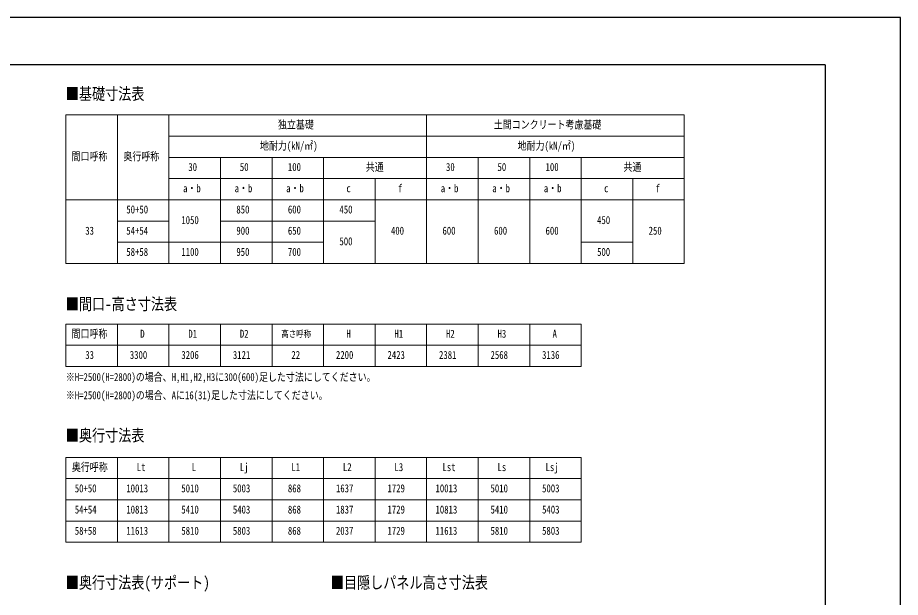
# Model space of a CAD drawing. Units: millimetres, scale not verified. Extents: x -16820 to 16820, y -11880 to 11880.
# Drawn here: x 2261 to 16820, y 2318 to 11880 of the extents above; entities that cross this region are included whole.
import ezdxf
from ezdxf.enums import TextEntityAlignment as Align

# ---------------------------------------------------------------- set-up
doc = ezdxf.new("R2010")
doc.units = ezdxf.units.MM
doc.header["$LTSCALE"] = 60
doc.layers.add('0-1_TABLE1', color=7, linetype='Continuous', lineweight=18)
doc.layers.add('0-2_USER1', color=3, linetype='Continuous')
doc.layers.add('0-8_YKK_ZWAK', color=7, linetype='Continuous')
doc.styles.add('ＭＳ ゴシック', font='')
doc.styles.get('ＭＳ ゴシック').set_extended_font_data('MS Gothic')

msp = doc.modelspace()

# ---------------------------------------------------------------- linework, layer by layer
at = {"layer": '0-1_TABLE1'}
for p, q in [((3056.34, 10275.46), (13256.34, 10275.46)), ((3056.34, 10275.46), (3056.34, 7825.46)), ((3906.34, 10275.46), (3906.34, 7825.46)), ((9006.34, 10275.46), (9006.34, 7825.46)), ((4756.34, 9925.46), (13256.34, 9925.46)), ((4756.34, 9575.46), (13256.34, 9575.46)), ((5606.34, 9575.46), (5606.34, 7825.46)), ((6456.34, 9575.46), (6456.34, 7825.46)), ((7306.34, 9575.46), (7306.34, 7825.46)), ((9856.34, 9575.46), (9856.34, 7825.46)), ((10706.34, 9575.46), (10706.34, 7825.46)), ((11556.34, 9575.46), (11556.34, 7825.46)), ((4756.34, 9225.46), (13256.34, 9225.46)), ((8156.34, 9225.46), (8156.34, 7825.46)), ((12406.34, 9225.46), (12406.34, 7825.46)), ((3056.34, 8875.46), (13256.34, 8875.46)), ((3906.34, 8525.46), (4756.34, 8525.46)), ((5606.34, 8525.46), (8156.34, 8525.46)), ((3906.34, 8175.46), (7306.34, 8175.46)), ((11556.34, 8175.46), (12406.34, 8175.46)), ((3056.34, 6825.46), (11556.34, 6825.46)), ((3056.34, 6825.46), (3056.34, 6125.46)), ((3906.34, 6825.46), (3906.34, 6125.46)), ((4756.34, 6825.46), (4756.34, 6125.46)), ((5606.34, 6825.46), (5606.34, 6125.46)), ((6456.34, 6825.46), (6456.34, 6125.46)), ((7306.34, 6825.46), (7306.34, 6125.46)), ((8156.34, 6825.46), (8156.34, 6125.46)), ((9006.34, 6825.46), (9006.34, 6125.46)), ((9856.34, 6825.46), (9856.34, 6125.46)), ((10706.34, 6825.46), (10706.34, 6125.46)), ((11556.34, 6825.46), (11556.34, 6125.46)), ((3056.34, 6475.46), (11556.34, 6475.46)), ((3056.34, 6125.46), (11556.34, 6125.46)), ((3056.34, 4625.46), (11556.34, 4625.46)), ((3056.34, 4625.46), (3056.34, 3225.46)), ((3906.34, 4625.46), (3906.34, 3225.46)), ((4756.34, 4625.46), (4756.34, 3225.46)), ((5606.34, 4625.46), (5606.34, 3225.46)), ((6456.34, 4625.46), (6456.34, 3225.46)), ((7306.34, 4625.46), (7306.34, 3225.46)), ((8156.34, 4625.46), (8156.34, 3225.46)), ((9006.34, 4625.46), (9006.34, 3225.46)), ((9856.34, 4625.46), (9856.34, 3225.46)), ((10706.34, 4625.46), (10706.34, 3225.46)), ((11556.34, 4625.46), (11556.34, 3225.46)), ((3056.34, 4275.46), (11556.34, 4275.46)), ((3056.34, 3925.46), (11556.34, 3925.46)), ((3056.34, 3575.46), (11556.34, 3575.46)), ((3056.34, 3225.46), (11556.34, 3225.46))]:
    msp.add_line(p, q, dxfattribs=at)
for points in [[(4756.34, 10275.46), (4756.34, 8175.46), (4756.34, 7825.46)], [(13256.34, 10275.46), (13256.34, 9575.46), (13256.34, 7825.46)], [(3056.34, 7825.46), (3906.34, 7825.46), (9856.34, 7825.46), (13256.34, 7825.46)]]:
    msp.add_lwpolyline(points, dxfattribs=at)
at = {"layer": '0-8_YKK_ZWAK'}
for q in [(-15619.92, 11100), (15580.08, -10100)]:
    msp.add_line((15580.08, 11100), q, dxfattribs=at)
msp.add_lwpolyline([(-16820, -11880), (16820, -11880), (16820, 11880), (-16820, 11880)], close=True, dxfattribs=at)

# ---------------------------------------------------------------- texts
at = {"layer": '0-1_TABLE1', "style": 'ＭＳ ゴシック', "width": 0.8}
for s, height, p in [('独立基礎', 132, (6554.94, 10010.46)), ('土間コンクリート考慮基礎', 132, (10113.74, 10010.46)), ('地耐力(kN/㎡)', 132, (6257.34, 9660.46)), ('地耐力(kN/㎡)', 132, (10507.34, 9660.46)), ('間口呼称', 132, (3150.14, 9485.46)), ('奥行呼称', 132, (4004.94, 9485.46)), ('30', 132, (5075.74, 9310.46)), ('50', 132, (5925.74, 9310.46)), ('100', 132, (6718.14, 9310.46)), ('共通', 132, (8002.74, 9310.46)), ('30', 132, (9325.74, 9310.46)), ('50', 132, (10175.74, 9310.46)), ('100', 132, (10968.14, 9310.46)), ('共通', 132, (12252.74, 9310.46)), ('a・b', 132, (4989.34, 8960.46)), ('a・b', 132, (5839.34, 8960.46)), ('a・b', 132, (6689.34, 8960.46)), ('c', 132, (7683.34, 8960.46)), ('f', 132, (8533.34, 8960.46)), ('a・b', 132, (9239.34, 8960.46)), ('a・b', 132, (10089.34, 8960.46)), ('a・b', 132, (10939.34, 8960.46)), ('c', 132, (11933.34, 8960.46)), ('f', 132, (12783.34, 8960.46)), ('50+50', 132, (4052.94, 8610.46)), ('850', 132, (5868.14, 8610.46)), ('600', 132, (6718.14, 8610.46)), ('450', 132, (7568.14, 8610.46)), ('1050', 132, (4960.54, 8435.46)), ('450', 132, (11818.14, 8435.46)), ('33', 132, (3375.74, 8260.46)), ('54+54', 132, (4052.94, 8260.46)), ('900', 132, (5868.14, 8260.46)), ('650', 132, (6718.14, 8260.46)), ('400', 132, (8418.14, 8260.46)), ('600', 132, (9268.14, 8260.46)), ('600', 132, (10118.14, 8260.46)), ('600', 132, (10968.14, 8260.46)), ('250', 132, (12668.14, 8260.46)), ('500', 132, (7568.14, 8085.46)), ('58+58', 132, (4052.94, 7910.46)), ('1100', 132, (4960.54, 7910.46)), ('950', 132, (5868.14, 7910.46)), ('700', 132, (6718.14, 7910.46)), ('500', 132, (11818.14, 7910.46)), ('間口呼称', 132, (3150.14, 6560.46)), ('D', 132, (4283.34, 6560.46)), ('D1', 132, (5075.74, 6560.46)), ('D2', 132, (5925.74, 6560.46)), ('高さ呼称', 110, (6609.34, 6575.46)), ('H', 132, (7683.34, 6560.46)), ('H1', 132, (8475.74, 6560.46)), ('H2', 132, (9325.74, 6560.46)), ('H3', 132, (10175.74, 6560.46)), ('A', 132, (11083.34, 6560.46)), ('33', 132, (3375.74, 6210.46)), ('3300', 132, (4110.54, 6210.46)), ('3206', 132, (4960.54, 6210.46)), ('3121', 132, (5810.54, 6210.46)), ('22', 132, (6775.74, 6210.46)), ('2200', 132, (7510.54, 6210.46)), ('2423', 132, (8360.54, 6210.46)), ('2381', 132, (9210.54, 6210.46)), ('2568', 132, (10060.54, 6210.46)), ('3136', 132, (10910.54, 6210.46)), ('奥行呼称', 132, (3154.94, 4360.46)), ('Lt', 132, (4225.74, 4360.46)), ('L', 132, (5133.34, 4360.46)), ('Lj', 132, (5925.74, 4360.46)), ('L1', 132, (6775.74, 4360.46)), ('L2', 132, (7625.74, 4360.46)), ('L3', 132, (8475.74, 4360.46)), ('Lst', 132, (9268.14, 4360.46)), ('Ls', 132, (10175.74, 4360.46)), ('Lsj', 132, (10968.14, 4360.46)), ('50+50', 132, (3202.94, 4010.46)), ('10013', 132, (4052.94, 4010.46)), ('5010', 132, (4960.54, 4010.46)), ('5003', 132, (5810.54, 4010.46)), ('868', 132, (6718.14, 4010.46)), ('1637', 132, (7510.54, 4010.46)), ('1729', 132, (8360.54, 4010.46)), ('10013', 132, (9152.94, 4010.46)), ('5010', 132, (10060.54, 4010.46)), ('5003', 132, (10910.54, 4010.46)), ('54+54', 132, (3202.94, 3660.46)), ('10813', 132, (4052.94, 3660.46)), ('5410', 132, (4960.54, 3660.46)), ('5403', 132, (5810.54, 3660.46)), ('868', 132, (6718.14, 3660.46)), ('1837', 132, (7510.54, 3660.46)), ('1729', 132, (8360.54, 3660.46)), ('10813', 132, (9152.94, 3660.46)), ('5410', 132, (10060.54, 3660.46)), ('5403', 132, (10910.54, 3660.46)), ('58+58', 132, (3202.94, 3310.46)), ('11613', 132, (4052.94, 3310.46)), ('5810', 132, (4960.54, 3310.46)), ('5803', 132, (5810.54, 3310.46)), ('868', 132, (6718.14, 3310.46)), ('2037', 132, (7510.54, 3310.46)), ('1729', 132, (8360.54, 3310.46)), ('11613', 132, (9152.94, 3310.46)), ('5810', 132, (10060.54, 3310.46)), ('5803', 132, (10910.54, 3310.46))]:
    msp.add_text(s, height=height, dxfattribs=at).set_placement(p, align=Align.BOTTOM_LEFT)
at = {"layer": '0-2_USER1', "style": 'ＭＳ ゴシック', "width": 0.8}
for s, height, p in [('■基礎寸法表', 197.9, (3055.2, 10465.36)), ('■間口-高さ寸法表', 197.9, (3055.2, 6999)), ('※H=2500(H=2800)の場合、H,H1,H2,H3に300(600)足した寸法にしてください。', 132, (3056, 5846)), ('※H=2500(H=2800)の場合、Aに16(31)足した寸法にしてください。', 132, (3056, 5546)), ('■奥行寸法表', 197.9, (3055.2, 4832)), ('■奥行寸法表(サポート)', 197.9, (3055.2, 2403)), ('■目隠しパネル高さ寸法表', 197.9, (7426.7, 2403))]:
    msp.add_text(s, height=height, dxfattribs=at).set_placement(p, align=Align.BOTTOM_LEFT)

doc.saveas('drawing.dxf')
